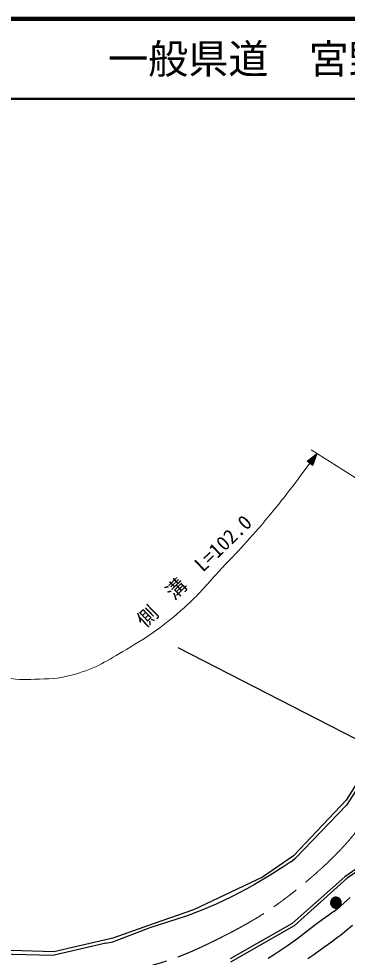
# Model space of a CAD drawing. Units: millimetres, scale not verified. Extents: x 40000 to 680000, y 20000 to 380000.
# Drawn here: x 205626 to 246530, y 263015 to 380000 of the extents above; entities that cross this region are included whole.
import ezdxf
from ezdxf.enums import TextEntityAlignment as Align

# ---------------------------------------------------------------- set-up
doc = ezdxf.new("R2010")
doc.units = ezdxf.units.MM
doc.header["$LTSCALE"] = 1000
doc.linetypes.add('CHAIN', pattern=[18.5, 12, -1.5, 3.5, -1.5])
for name, color, linetype, lineweight in [('M-BGD', 7, 'Continuous', 25), ('M-BMK', 2, 'CHAIN', 13), ('M-BMK-SRVR', 3, 'Continuous', 25), ('M-STR-HTXT', 7, 'Continuous', 13), ('M-TTL', 2, 'Continuous', 140), ('M-TTL-LINE', 7, 'Continuous', 50)]:
    doc.layers.add(name, color=color, linetype=linetype, lineweight=lineweight)
doc.layers.add('M-TTL-TXT', color=7, linetype='Continuous')
doc.styles.add('ＭＳ ゴシック', font='')
doc.styles.get('ＭＳ ゴシック').set_extended_font_data('MS Gothic')

msp = doc.modelspace()

# ---------------------------------------------------------------- hatches: boundary and pattern name
at = {"layer": 'M-BGD'}
msp.add_hatch(color=256, dxfattribs=at).paths.add_polyline_path([(245796, 269813, -1), (244448, 269813, -0.41421), (245122, 270487, -0.41421)])

# ---------------------------------------------------------------- linework, layer by layer
for p, q in [((250513, 289151), (246385, 282603)), ((250682, 288643), (246457, 281989)), ((246385, 282603), (239828, 275656)), ((246457, 281989), (240099, 275350)), ((239828, 275656), (235983, 272998)), ((239506, 274927), (240099, 275350)), ((239506, 274927), (240099, 275350)), ((249521, 275355), (246240, 273037)), ((249752, 275066), (246526, 272860)), ((235983, 272998), (227400, 268931)), ((246240, 273037), (239665, 267206)), ((246526, 272860), (239907, 266915)), ((221980, 266714), (226383, 268154)), ((221980, 266714), (226383, 268154)), ((227400, 268931), (222474, 267236)), ((226383, 268154), (227229, 268408)), ((226383, 268154), (227229, 268408)), ((222474, 267236), (217353, 265381)), ((239665, 267206), (231956, 262808)), ((239907, 266915), (231978, 262412)), ((217323, 264936), (221980, 266714)), ((217323, 264936), (221980, 266714)), ((216477, 264767), (209876, 263222)), ((217353, 265381), (209979, 263674)), ((216477, 264767), (217323, 264936)), ((216477, 264767), (217323, 264936)), ((209876, 263222), (203154, 263390)), ((209979, 263674), (203350, 263886))]:
    msp.add_line(p, q, dxfattribs=at)
for points in [[(239506, 274927), (238622, 274321), (237727, 273731), (236821, 273158), (235904, 272603), (234977, 272065), (234040, 271544), (233093, 271042), (232137, 270557), (231172, 270090), (230198, 269642), (229217, 269212), (228227, 268800), (227229, 268408)], [(236687, 262880), (237460, 263377), (238241, 263896), (239088, 264475), (239506, 264767), (240396, 265409), (241184, 266007), (241916, 266579), (242637, 267142), (243395, 267714), (244235, 268311), (244755, 268662), (244925, 268746), (245678, 269369), (246110, 269762), (246901, 270448)], [(241614, 262844), (242369, 263369), (243174, 263939), (243739, 264344), (244566, 264936), (245323, 265500), (245687, 265783), (246493, 266423), (247203, 267019)]]:
    msp.add_lwpolyline(points, dxfattribs=at)
msp.add_lwpolyline([(245796, 269813), (245796, 269825), (245796, 269837), (245795, 269849), (245794, 269860), (245793, 269872), (245792, 269884), (245791, 269896), (245789, 269907), (245788, 269919), (245786, 269931), (245784, 269942), (245781, 269954), (245779, 269965), (245776, 269977), (245773, 269988), (245770, 269999), (245766, 270011), (245763, 270022), (245759, 270033), (245755, 270044), (245751, 270055), (245747, 270066), (245742, 270077), (245737, 270088), (245733, 270099), (245727, 270109), (245722, 270120), (245717, 270130), (245711, 270141), (245705, 270151), (245699, 270161), (245693, 270171), (245687, 270181), (245680, 270191), (245674, 270201), (245667, 270210), (245660, 270220), (245652, 270229), (245645, 270238), (245638, 270247), (245630, 270256), (245622, 270265), (245614, 270274), (245606, 270282), (245598, 270291), (245589, 270299), (245581, 270307), (245572, 270315), (245563, 270323), (245554, 270330), (245545, 270338), (245536, 270345), (245526, 270352), (245517, 270359), (245507, 270366), (245498, 270373), (245488, 270379), (245478, 270386), (245468, 270392), (245457, 270398), (245447, 270403), (245437, 270409), (245426, 270414), (245416, 270420), (245405, 270425), (245394, 270430), (245384, 270434), (245373, 270439), (245362, 270443), (245351, 270447), (245339, 270451), (245328, 270455), (245317, 270458), (245306, 270462), (245294, 270465), (245283, 270468), (245271, 270470), (245260, 270473), (245248, 270475), (245237, 270477), (245225, 270479), (245213, 270481), (245202, 270482), (245190, 270484), (245178, 270485), (245166, 270486), (245155, 270486), (245143, 270487), (245131, 270487), (245119, 270487), (245108, 270487), (245096, 270486), (245084, 270486), (245072, 270485), (245060, 270484), (245049, 270483), (245037, 270482), (245025, 270480), (245014, 270478), (245002, 270476), (244990, 270474), (244979, 270472), (244967, 270469), (244956, 270466), (244945, 270463), (244933, 270460), (244922, 270457), (244911, 270453), (244900, 270449), (244888, 270445), (244877, 270441), (244866, 270437), (244856, 270432), (244845, 270427), (244834, 270422), (244823, 270417), (244813, 270412), (244803, 270406), (244792, 270401), (244782, 270395), (244772, 270389), (244762, 270382), (244752, 270376), (244742, 270370), (244732, 270363), (244723, 270356), (244713, 270349), (244704, 270342), (244695, 270334), (244686, 270327), (244677, 270319), (244668, 270311), (244660, 270303), (244651, 270295), (244643, 270286), (244635, 270278), (244626, 270269), (244619, 270261), (244611, 270252), (244603, 270243), (244596, 270234), (244588, 270224), (244581, 270215), (244574, 270205), (244568, 270196), (244561, 270186), (244555, 270176), (244548, 270166), (244542, 270156), (244536, 270146), (244531, 270136), (244525, 270125), (244520, 270115), (244514, 270104), (244509, 270093), (244505, 270083), (244500, 270072), (244496, 270061), (244491, 270050), (244487, 270039), (244483, 270028), (244480, 270016), (244476, 270005), (244473, 269994), (244470, 269982), (244467, 269971), (244465, 269959), (244462, 269948), (244460, 269936), (244458, 269925), (244456, 269913), (244454, 269901), (244453, 269890), (244452, 269878), (244451, 269866), (244450, 269854), (244449, 269843), (244449, 269831), (244449, 269819), (244449, 269807), (244449, 269796), (244449, 269784), (244450, 269772), (244451, 269760), (244452, 269748), (244453, 269737), (244454, 269725), (244456, 269713), (244458, 269702), (244460, 269690), (244462, 269678), (244465, 269667), (244467, 269655), (244470, 269644), (244473, 269633), (244476, 269621), (244480, 269610), (244483, 269599), (244487, 269588), (244491, 269577), (244496, 269566), (244500, 269555), (244505, 269544), (244509, 269533), (244514, 269522), (244520, 269512), (244525, 269501), (244531, 269491), (244536, 269481), (244542, 269470), (244548, 269460), (244555, 269450), (244561, 269440), (244568, 269431), (244574, 269421), (244581, 269411), (244588, 269402), (244596, 269393), (244603, 269384), (244611, 269375), (244619, 269366), (244626, 269357), (244635, 269348), (244643, 269340), (244651, 269332), (244660, 269323), (244668, 269315), (244677, 269308), (244686, 269300), (244695, 269292), (244704, 269285), (244713, 269278), (244723, 269271), (244732, 269264), (244742, 269257), (244752, 269250), (244762, 269244), (244772, 269238), (244782, 269232), (244792, 269226), (244803, 269220), (244813, 269215), (244823, 269209), (244834, 269204), (244845, 269199), (244856, 269194), (244866, 269190), (244877, 269185), (244888, 269181), (244900, 269177), (244911, 269173), (244922, 269170), (244933, 269166), (244945, 269163), (244956, 269160), (244967, 269157), (244979, 269155), (244990, 269152), (245002, 269150), (245014, 269148), (245025, 269146), (245037, 269145), (245049, 269143), (245060, 269142), (245072, 269141), (245084, 269141), (245096, 269140), (245108, 269140), (245119, 269139), (245131, 269139), (245143, 269140), (245155, 269140), (245166, 269141), (245178, 269142), (245190, 269143), (245202, 269144), (245213, 269146), (245225, 269147), (245237, 269149), (245248, 269151), (245260, 269154), (245271, 269156), (245283, 269159), (245294, 269162), (245306, 269165), (245317, 269168), (245328, 269172), (245339, 269175), (245351, 269179), (245362, 269183), (245373, 269188), (245384, 269192), (245394, 269197), (245405, 269202), (245416, 269207), (245426, 269212), (245437, 269217), (245447, 269223), (245457, 269229), (245468, 269235), (245478, 269241), (245488, 269247), (245498, 269254), (245507, 269260), (245517, 269267), (245526, 269274), (245536, 269281), (245545, 269289), (245554, 269296), (245563, 269304), (245572, 269311), (245581, 269319), (245589, 269327), (245598, 269336), (245606, 269344), (245614, 269353), (245622, 269361), (245630, 269370), (245638, 269379), (245645, 269388), (245652, 269397), (245660, 269407), (245667, 269416), (245674, 269426), (245680, 269436), (245687, 269445), (245693, 269455), (245699, 269465), (245705, 269475), (245711, 269486), (245717, 269496), (245722, 269507), (245727, 269517), (245733, 269528), (245737, 269538), (245742, 269549), (245747, 269560), (245751, 269571), (245755, 269582), (245759, 269593), (245763, 269604), (245766, 269616), (245770, 269627), (245773, 269638), (245776, 269650), (245779, 269661), (245781, 269673), (245784, 269684), (245786, 269696), (245788, 269708), (245789, 269719), (245791, 269731), (245792, 269743), (245793, 269754), (245794, 269766), (245795, 269778), (245796, 269790), (245796, 269801)], close=True, dxfattribs=at)
at = {"layer": 'M-BMK'}
msp.add_open_spline([(207222, 260636), (210235, 260470), (211532, 260563), (214393, 260802), (220507, 261313), (224059, 262157), (229568, 264859), (234812, 267432), (237683, 269197), (242105, 273014), (247483, 277658), (249072, 280464), (253424, 287255)], degree=3, knots=[0, 0, 0, 0, 1, 1, 1, 2, 2, 2, 3, 3, 3, 4, 4, 4, 4], dxfattribs=at)
at = {"layer": 'M-BMK-SRVR'}
msp.add_line((225438, 301636), (253424, 287255), dxfattribs=at)
at = {"layer": 'M-STR-HTXT'}
for p, q in [((242782, 325789), (241523, 324857)), ((241667, 324749), (242027, 325230)), ((242279, 325416), (241739, 324696)), ((241811, 324642), (242530, 325602)), ((242782, 325789), (241884, 324588)), ((241956, 324534), (242674, 325495)), ((242023, 326271), (259458, 315182)), ((242782, 325789), (242244, 324318)), ((240814, 323159), (241884, 324588)), ((241523, 324857), (242244, 324318)), ((241775, 325044), (241595, 324803)), ((242567, 325200), (242028, 324480)), ((242100, 324426), (242459, 324906)), ((242351, 324612), (242172, 324372))]:
    msp.add_line(p, q, dxfattribs=at)
for points, knots in [([(201652, 298730), (202751, 298247), (203168, 298110), (204186, 297874), (205710, 297519), (206624, 297651), (208189, 297684), (209916, 297721), (210909, 297809), (212571, 298279), (215267, 299043), (216625, 299961), (219035, 301390), (222027, 303164), (223662, 304284), (226248, 306610), (228037, 308219), (228881, 309287), (230515, 311053), (232965, 313702), (234405, 315130), (236703, 317911), (238362, 319918), (238909, 320613), (240814, 323159)], [0, 0, 0, 0, 1, 1, 1, 2, 2, 2, 3, 3, 3, 4, 4, 4, 5, 5, 5, 6, 6, 6, 7, 7, 7, 8, 8, 8, 8]), ([(141023, 251060), (142649, 251308), (143155, 251351), (144530, 251432), (146767, 251564), (148044, 251523), (150264, 251216), (153137, 250818), (154741, 250463), (157513, 249611), (160085, 248820), (161436, 248093), (163842, 246888), (166811, 245401), (168223, 244119), (171087, 242439), (172561, 241573), (173340, 240994), (174892, 240275), (177378, 239122), (178794, 238503), (181401, 237660), (183560, 236962), (184806, 236677), (187027, 236217), (188766, 235857), (189751, 235706), (191511, 235469), (194636, 235048), (196399, 234896), (199544, 234658), (204003, 234319), (206514, 234298), (210986, 234252), (216850, 234191), (220141, 234273), (225997, 234603), (232717, 234983), (236476, 235311), (243173, 235983), (245194, 236186), (246346, 236188), (248339, 236578), (251189, 237136), (252768, 237563), (255534, 238444), (259645, 239754), (261812, 240888), (265732, 242691), (271646, 245411), (274812, 247263), (280392, 250616), (290913, 256939), (296151, 261541), (306771, 267697), (309227, 269121), (310702, 269759), (313349, 270786), (317183, 272273), (319461, 272930), (323546, 273410), (327703, 273898), (330079, 273932), (334257, 273694), (339859, 273374), (342975, 272875), (348539, 272152), (366357, 269836), (372482, 267571), (393417, 262053)], [0, 0, 0, 0, 1, 1, 1, 2, 2, 2, 3, 3, 3, 4, 4, 4, 5, 5, 5, 6, 6, 6, 7, 7, 7, 8, 8, 8, 9, 9, 9, 10, 10, 10, 11, 11, 11, 12, 12, 12, 13, 13, 13, 14, 14, 14, 15, 15, 15, 16, 16, 16, 17, 17, 17, 18, 18, 18, 19, 19, 19, 20, 20, 20, 21, 21, 21, 22, 22, 22, 23, 23, 23, 23])]:
    msp.add_open_spline(points, degree=3, knots=knots, dxfattribs=at)
at = {"layer": 'M-TTL'}
msp.add_line((680000, 380000), (40000, 380000), dxfattribs=at)
at = {"layer": 'M-TTL-LINE'}
msp.add_line((40000, 370000), (680000, 370000), dxfattribs=at)

# ---------------------------------------------------------------- texts
at = {"layer": 'M-STR-HTXT', "style": 'ＭＳ ゴシック'}
msp.add_text('側\u3000溝\u3000L=102.0', height=1833, rotation=44.036, dxfattribs=at).set_placement((228487, 310089), align=Align.BOTTOM_CENTER)
at = {"layer": 'M-TTL-TXT', "style": 'ＭＳ ゴシック'}
msp.add_text('一般県道\u3000宮野上佐々並線', height=3666, dxfattribs=at).set_placement((216734, 375000), align=Align.MIDDLE_LEFT)

doc.saveas('drawing.dxf')
